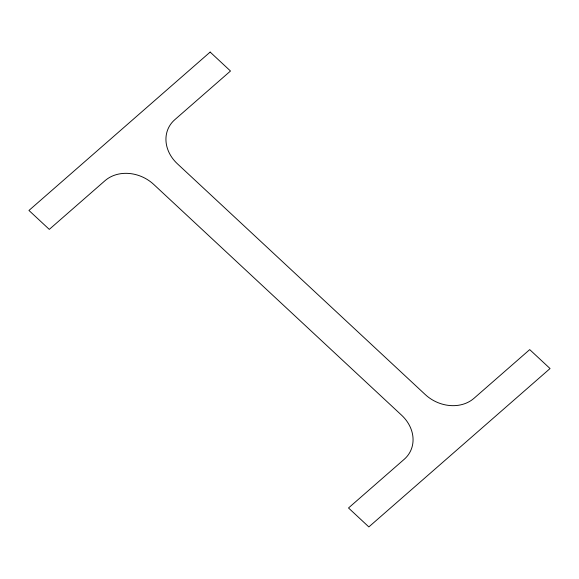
<?xml version="1.0" encoding="UTF-8"?>
<svg xmlns="http://www.w3.org/2000/svg" width="579" height="579" viewBox="0 0 579 579"><rect width="100%" height="100%" fill="white"/><g stroke="black" fill="none" stroke-linecap="round" stroke-linejoin="round"><path stroke-width="0.87" d="M210.155 52.081L28.95 210.452L49.287 229.385L105.023 180.677A35.623 30.007 27.3 0 1 153.761 184.455L401.602 415.208A35.623 30.007 27.3 0 1 404.243 459.27L348.507 507.978L368.845 526.919L550.05 368.548L529.713 349.615L473.977 398.323A35.623 30.007 27.3 0 1 425.239 394.545L177.398 163.792A35.623 30.007 27.3 0 1 174.757 119.73L230.493 71.022L210.155 52.081"/></g></svg>
